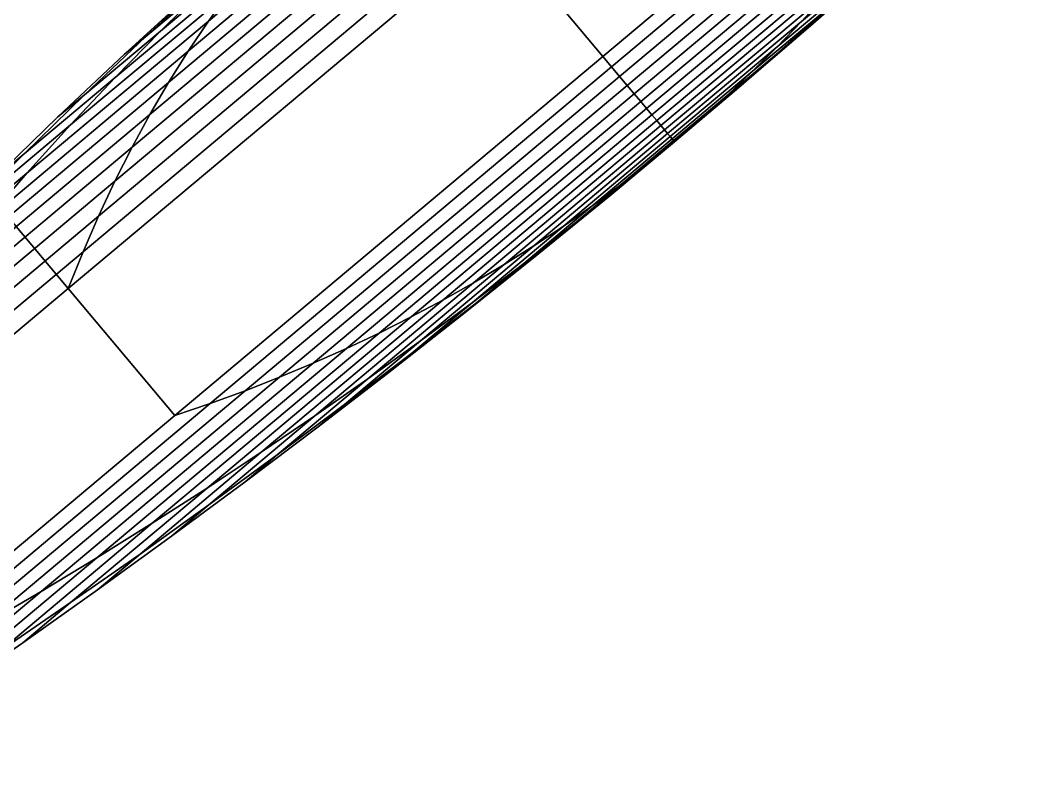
# Model space of a CAD drawing. Extents: x -150 to 177, y -170 to 152.
# Drawn here: x 133.35 to 159.31, y -165.06 to -145.28 of the extents above; entities that cross this region are included whole.
import ezdxf

# ---------------------------------------------------------------- set-up
doc = ezdxf.new("R2010")
doc.units = 0
doc.header["$LTSCALE"] = 0.5
doc.layers.add('1', color=7, linetype='CONTINUOUS')

msp = doc.modelspace()

# ---------------------------------------------------------------- linework, layer by layer
at = {"layer": '1', "color": 7}
for points in [[(156.574921, -133.72998, -34.645481), (145.581696, -142.954391, -37.5), (148.314713, -146.211472, -37.5), (159.307938, -136.987061, -34.645481)], [(145.581696, -142.954391, 37.5), (156.574921, -133.72998, 34.645481), (159.307938, -136.987061, 34.645481), (148.314713, -146.211472, 37.5)], [(139.954468, -136.248108, -35.15625), (129.648315, -144.895981, -32.480141), (129.065399, -145.596649, -34.645481), (140.058624, -136.372238, -37.5)], [(129.648315, -144.895981, 32.480141), (139.954468, -136.248108, 35.15625), (140.058624, -136.372238, 37.5), (129.065399, -145.596649, 34.645481)], [(140.058624, -136.372238, -37.5), (129.065399, -145.596649, -34.645481), (134.588486, -152.178802, -34.645481), (145.581696, -142.954391, -37.5)], [(129.065399, -145.596649, 34.645481), (140.058624, -136.372238, 37.5), (145.581696, -142.954391, 37.5), (134.588486, -152.178802, 34.645481)], [(158.845337, -137.831116, -32.480141), (148.5392, -146.479004, -35.15625), (148.314713, -146.211472, -37.5), (159.307938, -136.987061, -34.645481)], [(148.5392, -146.479004, 35.15625), (158.845337, -137.831116, 32.480141), (159.307938, -136.987061, 34.645481), (148.314713, -146.211472, 37.5)], [(158.367966, -138.657562, -30.314796), (148.748901, -146.728912, -32.8125), (148.5392, -146.479004, -35.15625), (158.845337, -137.831116, -32.480141)], [(148.748901, -146.728912, 32.8125), (158.367966, -138.657562, 30.314796), (158.845337, -137.831116, 32.480141), (148.5392, -146.479004, 35.15625)], [(157.875885, -139.466476, -28.149454), (148.943893, -146.961304, -30.46875), (148.748901, -146.728912, -32.8125), (158.367966, -138.657562, -30.314796)], [(148.943893, -146.961304, 30.46875), (157.875885, -139.466476, 28.149454), (158.367966, -138.657562, 30.314796), (148.748901, -146.728912, 32.8125)], [(157.369141, -140.257904, -25.984112), (149.124237, -147.176208, -28.125), (148.943893, -146.961304, -30.46875), (157.875885, -139.466476, -28.149454)], [(149.124237, -147.176208, 28.125), (157.369141, -140.257904, 25.984112), (157.875885, -139.466476, 28.149454), (148.943893, -146.961304, 30.46875)], [(156.847794, -141.031937, -23.818769), (149.289963, -147.373718, -25.78125), (149.124237, -147.176208, -28.125), (157.369141, -140.257904, -25.984112)], [(149.289963, -147.373718, 25.78125), (156.847794, -141.031937, 23.818769), (157.369141, -140.257904, 25.984112), (149.124237, -147.176208, 28.125)], [(143.535294, -140.515579, -16.40625), (138.725769, -144.551254, -15.157398), (138.18576, -145.303055, -17.322741), (143.682373, -140.690857, -18.75)], [(138.725769, -144.551254, 15.157398), (143.535294, -140.515579, 16.40625), (143.682373, -140.690857, 18.75), (138.18576, -145.303055, 17.322741)], [(143.849289, -140.889771, -21.09375), (137.665604, -146.078506, -19.488085), (137.165344, -146.877686, -21.653427), (144.036118, -141.112427, -23.4375)], [(137.665604, -146.078506, 19.488085), (143.849289, -140.889771, 21.09375), (144.036118, -141.112427, 23.4375), (137.165344, -146.877686, 21.653427)], [(143.682373, -140.690857, -18.75), (138.18576, -145.303055, -17.322741), (137.665604, -146.078506, -19.488085), (143.849289, -140.889771, -21.09375)], [(138.18576, -145.303055, 17.322741), (143.682373, -140.690857, 18.75), (143.849289, -140.889771, 21.09375), (137.665604, -146.078506, 19.488085)], [(144.036118, -141.112427, -23.4375), (137.165344, -146.877686, -21.653427), (136.68512, -147.700729, -23.818769), (144.242966, -141.358948, -25.78125)], [(137.165344, -146.877686, 21.653427), (144.036118, -141.112427, 23.4375), (144.242966, -141.358948, 25.78125), (136.68512, -147.700729, 23.818769)], [(156.311874, -141.788605, -21.653427), (149.441116, -147.553864, -23.4375), (149.289963, -147.373718, -25.78125), (156.847794, -141.031937, -23.818769)], [(149.441116, -147.553864, 23.4375), (156.311874, -141.788605, 21.653427), (156.847794, -141.031937, 23.818769), (149.289963, -147.373718, 25.78125)], [(144.242966, -141.358948, -25.78125), (136.68512, -147.700729, -23.818769), (136.225021, -148.54776, -25.984112), (144.46994, -141.629456, -28.125)], [(136.68512, -147.700729, 23.818769), (144.242966, -141.358948, 25.78125), (144.46994, -141.629456, 28.125), (136.225021, -148.54776, 25.984112)], [(144.46994, -141.629456, -28.125), (136.225021, -148.54776, -25.984112), (135.785172, -149.418915, -28.149454), (144.717163, -141.924088, -30.46875)], [(136.225021, -148.54776, 25.984112), (144.46994, -141.629456, 28.125), (144.717163, -141.924088, 30.46875), (135.785172, -149.418915, 28.149454)], [(156.32756, -142.869446, -8.286407), (153.415192, -145.313217, -10.826714), (154.023376, -144.64267, -12.992056), (157.518219, -141.710144, -9.943689)], [(153.415192, -145.313217, 10.826714), (156.32756, -142.869446, 8.286407), (157.518219, -141.710144, 9.943689), (154.023376, -144.64267, 12.992056)], [(144.717163, -141.924088, -30.46875), (135.785172, -149.418915, -28.149454), (135.365707, -150.314346, -30.314796), (144.984772, -142.242996, -32.8125)], [(135.785172, -149.418915, 28.149454), (144.717163, -141.924088, 30.46875), (144.984772, -142.242996, 32.8125), (135.365707, -150.314346, 30.314796)], [(155.761444, -142.527985, -19.488085), (149.577759, -147.716705, -21.09375), (149.441116, -147.553864, -23.4375), (156.311874, -141.788605, -21.653427)], [(149.577759, -147.716705, 21.09375), (155.761444, -142.527985, 19.488085), (156.311874, -141.788605, 21.653427), (149.441116, -147.553864, 23.4375)], [(144.984772, -142.242996, -32.8125), (135.365707, -150.314346, -30.314796), (134.966751, -151.234253, -32.480141), (145.272903, -142.58638, -35.15625)], [(135.365707, -150.314346, 30.314796), (144.984772, -142.242996, 32.8125), (145.272903, -142.58638, 35.15625), (134.966751, -151.234253, 32.480141)], [(140.464096, -142.436859, -8.66137), (138.134186, -144.391876, -6.629126), (136.952606, -145.562012, -8.286407), (139.86499, -143.118225, -10.826714)], [(138.134186, -144.391876, 6.629126), (140.464096, -142.436859, 8.66137), (139.86499, -143.118225, 10.826714), (136.952606, -145.562012, 8.286407)], [(145.272903, -142.58638, -35.15625), (134.966751, -151.234253, -32.480141), (134.588486, -152.178802, -34.645481), (145.581696, -142.954391, -37.5)], [(134.966751, -151.234253, 32.480141), (145.272903, -142.58638, 35.15625), (145.581696, -142.954391, 37.5), (134.588486, -152.178802, 34.645481)], [(155.196533, -143.250092, -17.322741), (149.699921, -147.862289, -18.75), (149.577759, -147.716705, -21.09375), (155.761444, -142.527985, -19.488085)], [(149.699921, -147.862289, 18.75), (155.196533, -143.250092, 17.322741), (155.761444, -142.527985, 19.488085), (149.577759, -147.716705, 21.09375)], [(145.581696, -142.954391, -37.5), (134.588486, -152.178802, -34.645481), (137.321503, -155.435883, -34.645481), (148.314713, -146.211472, -37.5)], [(134.588486, -152.178802, 34.645481), (145.581696, -142.954391, 37.5), (148.314713, -146.211472, 37.5), (137.321503, -155.435883, 34.645481)], [(155.122528, -144.011612, -6.629126), (152.792633, -145.966629, -8.66137), (153.415192, -145.313217, -10.826714), (156.32756, -142.869446, -8.286407)], [(152.792633, -145.966629, 8.66137), (155.122528, -144.011612, 6.629126), (156.32756, -142.869446, 8.286407), (153.415192, -145.313217, 10.826714)], [(139.86499, -143.118225, -10.826714), (136.952606, -145.562012, -8.286407), (135.79068, -146.755539, -9.943689), (139.285522, -143.823013, -12.992056)], [(136.952606, -145.562012, 8.286407), (139.86499, -143.118225, 10.826714), (139.285522, -143.823013, 12.992056), (135.79068, -146.755539, 9.943689)], [(139.335358, -143.245102, -4.971845), (138.16777, -144.224838, -2.690743), (136.577393, -145.698181, -3.587657), (138.134186, -144.391876, -6.629126)], [(138.16777, -144.224838, 2.690743), (139.335358, -143.245102, 4.971845), (138.134186, -144.391876, 6.629126), (136.577393, -145.698181, 3.587657)], [(154.617157, -143.954971, -15.157398), (149.807632, -147.990646, -16.40625), (149.699921, -147.862289, -18.75), (155.196533, -143.250092, -17.322741)], [(149.807632, -147.990646, 16.40625), (154.617157, -143.954971, 15.157398), (155.196533, -143.250092, 17.322741), (149.699921, -147.862289, 18.75)], [(139.285522, -143.823013, -12.992056), (135.79068, -146.755539, -9.943689), (134.648438, -147.972549, -11.60097), (138.725769, -144.551254, -15.157398)], [(135.79068, -146.755539, 9.943689), (139.285522, -143.823013, 12.992056), (138.725769, -144.551254, 15.157398), (134.648438, -147.972549, 11.60097)], [(154.023376, -144.64267, -12.992056), (149.900909, -148.101822, -14.0625), (149.807632, -147.990646, -16.40625), (154.617157, -143.954971, -15.157398)], [(149.900909, -148.101822, 14.0625), (154.023376, -144.64267, 12.992056), (154.617157, -143.954971, 15.157398), (149.807632, -147.990646, 16.40625)], [(153.903137, -145.136673, -4.971845), (152.155716, -146.602936, -6.496028), (152.792633, -145.966629, -8.66137), (155.122528, -144.011612, -6.629126)], [(152.155716, -146.602936, 6.496028), (153.903137, -145.136673, 4.971845), (155.122528, -144.011612, 6.629126), (152.792633, -145.966629, 8.66137)], [(153.721146, -145.362137), (153.4478, -145.591492, -1.793829), (155.07074, -144.156952, -2.690743), (155.480743, -143.812912)], [(153.4478, -145.591492, 1.793829), (153.721146, -145.362137), (155.480743, -143.812912), (155.07074, -144.156952, 2.690743)], [(138.16777, -144.224838, -2.690743), (137.757767, -144.568863), (136.030731, -146.156891), (136.577393, -145.698181, -3.587657)], [(137.757767, -144.568863), (138.16777, -144.224838, 2.690743), (136.577393, -145.698181, 3.587657), (136.030731, -146.156891)], [(153.4478, -145.591492, -1.793829), (152.669418, -146.244644, -3.314563), (153.903137, -145.136673, -4.971845), (155.07074, -144.156952, -2.690743)], [(152.669418, -146.244644, 3.314563), (153.4478, -145.591492, 1.793829), (155.07074, -144.156952, 2.690743), (153.903137, -145.136673, 4.971845)], [(138.725769, -144.551254, -15.157398), (134.648438, -147.972549, -11.60097), (133.525955, -149.213104, -13.258252), (138.18576, -145.303055, -17.322741)], [(134.648438, -147.972549, 11.60097), (138.725769, -144.551254, 15.157398), (138.18576, -145.303055, 17.322741), (133.525955, -149.213104, 13.258252)], [(138.134186, -144.391876, -6.629126), (136.577393, -145.698181, -3.587657), (135.006622, -147.194885, -4.484571), (136.952606, -145.562012, -8.286407)], [(136.577393, -145.698181, 3.587657), (138.134186, -144.391876, 6.629126), (136.952606, -145.562012, 8.286407), (135.006622, -147.194885, 4.484571)], [(153.415192, -145.313217, -10.826714), (149.979797, -148.195847, -11.71875), (149.900909, -148.101822, -14.0625), (154.023376, -144.64267, -12.992056)], [(149.979797, -148.195847, 11.71875), (153.415192, -145.313217, 10.826714), (154.023376, -144.64267, 12.992056), (149.900909, -148.101822, 14.0625)], [(138.18576, -145.303055, -17.322741), (133.525955, -149.213104, -13.258252), (132.423325, -150.477295, -14.915534), (137.665604, -146.078506, -19.488085)], [(133.525955, -149.213104, 13.258252), (138.18576, -145.303055, 17.322741), (137.665604, -146.078506, 19.488085), (132.423325, -150.477295, 14.915534)], [(152.792633, -145.966629, -8.66137), (150.044327, -148.272736, -9.375), (149.979797, -148.195847, -11.71875), (153.415192, -145.313217, -10.826714)], [(150.044327, -148.272736, 9.375), (152.792633, -145.966629, 8.66137), (153.415192, -145.313217, 10.826714), (149.979797, -148.195847, 11.71875)], [(152.669418, -146.244644, -3.314563), (151.504456, -147.222153, -4.330685), (152.155716, -146.602936, -6.496028), (153.903137, -145.136673, -4.971845)], [(151.504456, -147.222153, 4.330685), (152.669418, -146.244644, 3.314563), (153.903137, -145.136673, 4.971845), (152.155716, -146.602936, 6.496028)], [(129.065399, -145.596649, -34.645481), (119.745796, -153.416718, -26.516504), (125.268883, -159.998871, -26.516504), (134.588486, -152.178802, -34.645481)], [(119.745796, -153.416718, 26.516504), (129.065399, -145.596649, 34.645481), (134.588486, -152.178802, 34.645481), (125.268883, -159.998871, 26.516504)], [(136.952606, -145.562012, -8.286407), (135.006622, -147.194885, -4.484571), (133.45549, -148.714996, -5.381486), (135.79068, -146.755539, -9.943689)], [(135.006622, -147.194885, 4.484571), (136.952606, -145.562012, 8.286407), (135.79068, -146.755539, 9.943689), (133.45549, -148.714996, 5.381486)], [(151.810547, -147.008957, -0.896914), (151.421356, -147.335541, -1.657282), (152.669418, -146.244644, -3.314563), (153.4478, -145.591492, -1.793829)], [(151.421356, -147.335541, 1.657282), (151.810547, -147.008957, 0.896914), (153.4478, -145.591492, 1.793829), (152.669418, -146.244644, 3.314563)], [(151.94722, -146.894287), (151.810547, -147.008957, -0.896914), (153.4478, -145.591492, -1.793829), (153.721146, -145.362137)], [(151.810547, -147.008957, 0.896914), (151.94722, -146.894287), (153.721146, -145.362137), (153.4478, -145.591492, 1.793829)], [(136.577393, -145.698181, -3.587657), (136.030731, -146.156891), (134.323288, -147.76828), (135.006622, -147.194885, -4.484571)], [(136.030731, -146.156891), (136.577393, -145.698181, 3.587657), (135.006622, -147.194885, 4.484571), (134.323288, -147.76828)], [(137.665604, -146.078506, -19.488085), (132.423325, -150.477295, -14.915534), (131.340607, -151.765228, -16.572815), (137.165344, -146.877686, -21.653427)], [(132.423325, -150.477295, 14.915534), (137.665604, -146.078506, 19.488085), (137.165344, -146.877686, 21.653427), (131.340607, -151.765228, 16.572815)], [(152.155716, -146.602936, -6.496028), (150.094482, -148.33252, -7.03125), (150.044327, -148.272736, -9.375), (152.792633, -145.966629, -8.66137)], [(150.094482, -148.33252, 7.03125), (152.155716, -146.602936, 6.496028), (152.792633, -145.966629, 8.66137), (150.044327, -148.272736, 9.375)], [(148.5392, -146.479004, -35.15625), (138.233047, -155.126877, -32.480141), (137.321503, -155.435883, -34.645481), (148.314713, -146.211472, -37.5)], [(138.233047, -155.126877, 32.480141), (148.5392, -146.479004, 35.15625), (148.314713, -146.211472, 37.5), (137.321503, -155.435883, 34.645481)], [(151.421356, -147.335541, -1.657282), (150.838867, -147.824295, -2.165343), (151.504456, -147.222153, -4.330685), (152.669418, -146.244644, -3.314563)], [(150.838867, -147.824295, 2.165343), (151.421356, -147.335541, 1.657282), (152.669418, -146.244644, 3.314563), (151.504456, -147.222153, 4.330685)], [(148.748901, -146.728912, -32.8125), (139.129837, -154.800278, -30.314796), (138.233047, -155.126877, -32.480141), (148.5392, -146.479004, -35.15625)], [(139.129837, -154.800278, 30.314796), (148.748901, -146.728912, 32.8125), (148.5392, -146.479004, 35.15625), (138.233047, -155.126877, 32.480141)], [(151.504456, -147.222153, -4.330685), (150.13031, -148.375214, -4.6875), (150.094482, -148.33252, -7.03125), (152.155716, -146.602936, -6.496028)], [(150.13031, -148.375214, 4.6875), (151.504456, -147.222153, 4.330685), (152.155716, -146.602936, 6.496028), (150.094482, -148.33252, 7.03125)], [(137.165344, -146.877686, -21.653427), (131.340607, -151.765228, -16.572815), (130.277893, -153.077026, -18.230097), (136.68512, -147.700729, -23.818769)], [(131.340607, -151.765228, 16.572815), (137.165344, -146.877686, 21.653427), (136.68512, -147.700729, 23.818769), (130.277893, -153.077026, 18.230097)], [(135.79068, -146.755539, -9.943689), (133.45549, -148.714996, -5.381486), (131.924057, -150.258575, -6.2784), (134.648438, -147.972549, -11.60097)], [(133.45549, -148.714996, 5.381486), (135.79068, -146.755539, 9.943689), (134.648438, -147.972549, 11.60097), (131.924057, -150.258575, 6.2784)], [(148.943893, -146.961304, -30.46875), (140.011902, -154.456131, -28.149454), (139.129837, -154.800278, -30.314796), (148.748901, -146.728912, -32.8125)], [(140.011902, -154.456131, 28.149454), (148.943893, -146.961304, 30.46875), (148.748901, -146.728912, 32.8125), (139.129837, -154.800278, 30.314796)], [(150.158966, -148.409348), (150.158966, -148.409348), (151.810547, -147.008957, -0.896914), (151.94722, -146.894287)], [(150.158966, -148.409348), (150.158966, -148.409348), (151.94722, -146.894287), (151.810547, -147.008957, 0.896914)], [(149.124237, -147.176208, -28.125), (140.879318, -154.094513, -25.984112), (140.011902, -154.456131, -28.149454), (148.943893, -146.961304, -30.46875)], [(140.879318, -154.094513, 25.984112), (149.124237, -147.176208, 28.125), (148.943893, -146.961304, 30.46875), (140.011902, -154.456131, 28.149454)], [(150.158966, -148.409348), (150.158966, -148.409348), (151.421356, -147.335541, -1.657282), (151.810547, -147.008957, -0.896914)], [(150.158966, -148.409348), (150.158966, -148.409348), (151.810547, -147.008957, 0.896914), (151.421356, -147.335541, 1.657282)], [(135.006622, -147.194885, -4.484571), (134.323288, -147.76828), (132.635483, -149.403061), (133.45549, -148.714996, -5.381486)], [(134.323288, -147.76828), (135.006622, -147.194885, 4.484571), (133.45549, -148.714996, 5.381486), (132.635483, -149.403061)], [(149.289963, -147.373718, -25.78125), (141.732117, -153.7155, -23.818769), (140.879318, -154.094513, -25.984112), (149.124237, -147.176208, -28.125)], [(141.732117, -153.7155, 23.818769), (149.289963, -147.373718, 25.78125), (149.124237, -147.176208, 28.125), (140.879318, -154.094513, 25.984112)], [(149.441116, -147.553864, -23.4375), (142.570358, -153.319122, -21.653427), (141.732117, -153.7155, -23.818769), (149.289963, -147.373718, -25.78125)], [(142.570358, -153.319122, 21.653427), (149.441116, -147.553864, 23.4375), (149.289963, -147.373718, 25.78125), (141.732117, -153.7155, 23.818769)], [(150.838867, -147.824295, -2.165343), (150.151794, -148.400818, -2.34375), (150.13031, -148.375214, -4.6875), (151.504456, -147.222153, -4.330685)], [(150.151794, -148.400818, 2.34375), (150.838867, -147.824295, 2.165343), (151.504456, -147.222153, 4.330685), (150.13031, -148.375214, 4.6875)], [(150.158966, -148.409348), (150.158966, -148.409348), (150.838867, -147.824295, -2.165343), (151.421356, -147.335541, -1.657282)], [(150.158966, -148.409348), (150.158966, -148.409348), (151.421356, -147.335541, 1.657282), (150.838867, -147.824295, 2.165343)], [(149.577759, -147.716705, -21.09375), (143.394073, -152.905441, -19.488085), (142.570358, -153.319122, -21.653427), (149.441116, -147.553864, -23.4375)], [(143.394073, -152.905441, 19.488085), (149.577759, -147.716705, 21.09375), (149.441116, -147.553864, 23.4375), (142.570358, -153.319122, 21.653427)], [(136.68512, -147.700729, -23.818769), (130.277893, -153.077026, -18.230097), (129.235321, -154.412811, -19.887379), (136.225021, -148.54776, -25.984112)], [(130.277893, -153.077026, 18.230097), (136.68512, -147.700729, 23.818769), (136.225021, -148.54776, 25.984112), (129.235321, -154.412811, 19.887379)], [(149.699921, -147.862289, -18.75), (144.203308, -152.474487, -17.322741), (143.394073, -152.905441, -19.488085), (149.577759, -147.716705, -21.09375)], [(144.203308, -152.474487, 17.322741), (149.699921, -147.862289, 18.75), (149.577759, -147.716705, 21.09375), (143.394073, -152.905441, 19.488085)], [(149.807632, -147.990646, -16.40625), (144.998093, -152.026321, -15.157398), (144.203308, -152.474487, -17.322741), (149.699921, -147.862289, -18.75)], [(144.998093, -152.026321, 15.157398), (149.807632, -147.990646, 16.40625), (149.699921, -147.862289, 18.75), (144.203308, -152.474487, 17.322741)], [(150.158966, -148.409348), (150.158966, -148.409348), (150.151794, -148.400818, -2.34375), (150.838867, -147.824295, -2.165343)], [(150.158966, -148.409348), (150.158966, -148.409348), (150.838867, -147.824295, 2.165343), (150.151794, -148.400818, 2.34375)], [(134.648438, -147.972549, -11.60097), (131.924057, -150.258575, -6.2784), (130.412384, -151.825699, -7.175314), (133.525955, -149.213104, -13.258252)], [(131.924057, -150.258575, 6.2784), (134.648438, -147.972549, 11.60097), (133.525955, -149.213104, 13.258252), (130.412384, -151.825699, 7.175314)], [(149.900909, -148.101822, -14.0625), (145.778458, -151.560974, -12.992056), (144.998093, -152.026321, -15.157398), (149.807632, -147.990646, -16.40625)], [(145.778458, -151.560974, 12.992056), (149.900909, -148.101822, 14.0625), (149.807632, -147.990646, 16.40625), (144.998093, -152.026321, 15.157398)], [(149.979797, -148.195847, -11.71875), (146.544418, -151.078476, -10.826714), (145.778458, -151.560974, -12.992056), (149.900909, -148.101822, -14.0625)], [(146.544418, -151.078476, 10.826714), (149.979797, -148.195847, 11.71875), (149.900909, -148.101822, 14.0625), (145.778458, -151.560974, 12.992056)], [(150.044327, -148.272736, -9.375), (147.296021, -150.578842, -8.66137), (146.544418, -151.078476, -10.826714), (149.979797, -148.195847, -11.71875)], [(147.296021, -150.578842, 8.66137), (150.044327, -148.272736, 9.375), (149.979797, -148.195847, 11.71875), (146.544418, -151.078476, 10.826714)], [(150.094482, -148.33252, -7.03125), (148.033264, -150.062088, -6.496028), (147.296021, -150.578842, -8.66137), (150.044327, -148.272736, -9.375)], [(148.033264, -150.062088, 6.496028), (150.094482, -148.33252, 7.03125), (150.044327, -148.272736, 9.375), (147.296021, -150.578842, 8.66137)], [(150.13031, -148.375214, -4.6875), (148.756149, -149.528259, -4.330685), (148.033264, -150.062088, -6.496028), (150.094482, -148.33252, -7.03125)], [(148.756149, -149.528259, 4.330685), (150.13031, -148.375214, 4.6875), (150.094482, -148.33252, 7.03125), (148.033264, -150.062088, 6.496028)], [(150.158966, -148.409348), (150.158966, -148.409348), (148.356384, -149.907349), (148.493042, -149.792679, -0.896914)], [(150.158966, -148.409348), (150.158966, -148.409348), (148.493042, -149.792679, 0.896914), (148.356384, -149.907349)], [(150.158966, -148.409348), (150.158966, -148.409348), (148.493042, -149.792679, -0.896914), (148.882248, -149.466095, -1.657282)], [(150.158966, -148.409348), (150.158966, -148.409348), (148.882248, -149.466095, 1.657282), (148.493042, -149.792679, 0.896914)], [(150.151794, -148.400818, -2.34375), (149.464722, -148.977341, -2.165343), (148.756149, -149.528259, -4.330685), (150.13031, -148.375214, -4.6875)], [(149.464722, -148.977341, 2.165343), (150.151794, -148.400818, 2.34375), (150.13031, -148.375214, 4.6875), (148.756149, -149.528259, 4.330685)], [(150.158966, -148.409348), (150.158966, -148.409348), (148.882248, -149.466095, -1.657282), (149.464722, -148.977341, -2.165343)], [(150.158966, -148.409348), (150.158966, -148.409348), (149.464722, -148.977341, 2.165343), (148.882248, -149.466095, 1.657282)], [(150.158966, -148.409348), (150.158966, -148.409348), (149.464722, -148.977341, -2.165343), (150.151794, -148.400818, -2.34375)], [(150.158966, -148.409348), (150.158966, -148.409348), (150.151794, -148.400818, 2.34375), (149.464722, -148.977341, 2.165343)], [(136.225021, -148.54776, -25.984112), (129.235321, -154.412811, -19.887379), (128.212997, -155.77272, -21.544661), (135.785172, -149.418915, -28.149454)], [(129.235321, -154.412811, 19.887379), (136.225021, -148.54776, 25.984112), (135.785172, -149.418915, 28.149454), (128.212997, -155.77272, 21.544661)], [(133.45549, -148.714996, -5.381486), (132.635483, -149.403061), (130.967377, -151.061325), (131.924057, -150.258575, -6.2784)], [(132.635483, -149.403061), (133.45549, -148.714996, 5.381486), (131.924057, -150.258575, 6.2784), (130.967377, -151.061325)], [(149.464722, -148.977341, -2.165343), (148.882248, -149.466095, -1.657282), (147.591202, -150.505768, -3.314563), (148.756149, -149.528259, -4.330685)], [(148.882248, -149.466095, 1.657282), (149.464722, -148.977341, 2.165343), (148.756149, -149.528259, 4.330685), (147.591202, -150.505768, 3.314563)], [(133.525955, -149.213104, -13.258252), (130.412384, -151.825699, -7.175314), (128.920547, -153.416473, -8.072228), (132.423325, -150.477295, -14.915534)], [(130.412384, -151.825699, 7.175314), (133.525955, -149.213104, 13.258252), (132.423325, -150.477295, 14.915534), (128.920547, -153.416473, 8.072228)], [(135.785172, -149.418915, -28.149454), (128.212997, -155.77272, -21.544661), (127.211052, -157.156921, -23.201941), (135.365707, -150.314346, -30.314796)], [(128.212997, -155.77272, 21.544661), (135.785172, -149.418915, 28.149454), (135.365707, -150.314346, 30.314796), (127.211052, -157.156921, 23.201941)], [(148.882248, -149.466095, -1.657282), (148.493042, -149.792679, -0.896914), (146.812805, -151.15892, -1.793829), (147.591202, -150.505768, -3.314563)], [(148.493042, -149.792679, 0.896914), (148.882248, -149.466095, 1.657282), (147.591202, -150.505768, 3.314563), (146.812805, -151.15892, 1.793829)], [(148.756149, -149.528259, -4.330685), (147.591202, -150.505768, -3.314563), (146.285828, -151.528366, -4.971845), (148.033264, -150.062088, -6.496028)], [(147.591202, -150.505768, 3.314563), (148.756149, -149.528259, 4.330685), (148.033264, -150.062088, 6.496028), (146.285828, -151.528366, 4.971845)], [(148.493042, -149.792679, -0.896914), (148.356384, -149.907349), (146.539474, -151.388275), (146.812805, -151.15892, -1.793829)], [(148.356384, -149.907349), (148.493042, -149.792679, 0.896914), (146.812805, -151.15892, 1.793829), (146.539474, -151.388275)], [(148.033264, -150.062088, -6.496028), (146.285828, -151.528366, -4.971845), (144.966125, -152.533859, -6.629126), (147.296021, -150.578842, -8.66137)], [(146.285828, -151.528366, 4.971845), (148.033264, -150.062088, 6.496028), (147.296021, -150.578842, 8.66137), (144.966125, -152.533859, 6.629126)], [(135.365707, -150.314346, -30.314796), (127.211052, -157.156921, -23.201941), (126.22963, -158.565567, -24.859222), (134.966751, -151.234253, -32.480141)], [(127.211052, -157.156921, 23.201941), (135.365707, -150.314346, 30.314796), (134.966751, -151.234253, 32.480141), (126.22963, -158.565567, 24.859222)], [(147.591202, -150.505768, -3.314563), (146.812805, -151.15892, -1.793829), (145.11824, -152.508087, -2.690743), (146.285828, -151.528366, -4.971845)], [(146.812805, -151.15892, 1.793829), (147.591202, -150.505768, 3.314563), (146.285828, -151.528366, 4.971845), (145.11824, -152.508087, 2.690743)], [(147.296021, -150.578842, -8.66137), (144.966125, -152.533859, -6.629126), (143.63205, -153.522247, -8.286407), (146.544418, -151.078476, -10.826714)], [(144.966125, -152.533859, 6.629126), (147.296021, -150.578842, 8.66137), (146.544418, -151.078476, 10.826714), (143.63205, -153.522247, 8.286407)], [(134.966751, -151.234253, -32.480141), (126.22963, -158.565567, -24.859222), (125.268883, -159.998871, -26.516504), (134.588486, -152.178802, -34.645481)], [(126.22963, -158.565567, 24.859222), (134.966751, -151.234253, 32.480141), (134.588486, -152.178802, 34.645481), (125.268883, -159.998871, 26.516504)], [(146.544418, -151.078476, -10.826714), (143.63205, -153.522247, -8.286407), (142.2836, -154.4935, -9.943689), (145.778458, -151.560974, -12.992056)], [(143.63205, -153.522247, 8.286407), (146.544418, -151.078476, 10.826714), (145.778458, -151.560974, 12.992056), (142.2836, -154.4935, 9.943689)], [(146.812805, -151.15892, -1.793829), (146.539474, -151.388275), (144.708237, -152.852112), (145.11824, -152.508087, -2.690743)], [(146.539474, -151.388275), (146.812805, -151.15892, 1.793829), (145.11824, -152.508087, 2.690743), (144.708237, -152.852112)], [(145.778458, -151.560974, -12.992056), (142.2836, -154.4935, -9.943689), (140.920761, -155.447617, -11.60097), (144.998093, -152.026321, -15.157398)], [(142.2836, -154.4935, 9.943689), (145.778458, -151.560974, 12.992056), (144.998093, -152.026321, 15.157398), (140.920761, -155.447617, 11.60097)], [(146.285828, -151.528366, -4.971845), (145.11824, -152.508087, -2.690743), (143.409332, -153.840164, -3.587657), (144.966125, -152.533859, -6.629126)], [(145.11824, -152.508087, 2.690743), (146.285828, -151.528366, 4.971845), (144.966125, -152.533859, 6.629126), (143.409332, -153.840164, 3.587657)], [(144.998093, -152.026321, -15.157398), (140.920761, -155.447617, -11.60097), (139.543503, -156.384521, -13.258252), (144.203308, -152.474487, -17.322741)], [(140.920761, -155.447617, 11.60097), (144.998093, -152.026321, 15.157398), (144.203308, -152.474487, 17.322741), (139.543503, -156.384521, 13.258252)], [(134.588486, -152.178802, -34.645481), (125.268883, -159.998871, -26.516504), (128.001892, -163.255951, -26.516504), (137.321503, -155.435883, -34.645481)], [(125.268883, -159.998871, 26.516504), (134.588486, -152.178802, 34.645481), (137.321503, -155.435883, 34.645481), (128.001892, -163.255951, 26.516504)], [(144.203308, -152.474487, -17.322741), (139.543503, -156.384521, -13.258252), (138.151794, -157.30423, -14.915534), (143.394073, -152.905441, -19.488085)], [(139.543503, -156.384521, 13.258252), (144.203308, -152.474487, 17.322741), (143.394073, -152.905441, 19.488085), (138.151794, -157.30423, 14.915534)], [(144.966125, -152.533859, -6.629126), (143.409332, -153.840164, -3.587657), (141.686066, -155.155121, -4.484571), (143.63205, -153.522247, -8.286407)], [(143.409332, -153.840164, 3.587657), (144.966125, -152.533859, 6.629126), (143.63205, -153.522247, 8.286407), (141.686066, -155.155121, 4.484571)], [(145.11824, -152.508087, -2.690743), (144.708237, -152.852112), (142.862656, -154.298874), (143.409332, -153.840164, -3.587657)], [(144.708237, -152.852112), (145.11824, -152.508087, 2.690743), (143.409332, -153.840164, 3.587657), (142.862656, -154.298874)], [(143.394073, -152.905441, -19.488085), (138.151794, -157.30423, -14.915534), (136.745605, -158.206665, -16.572815), (142.570358, -153.319122, -21.653427)], [(138.151794, -157.30423, 14.915534), (143.394073, -152.905441, 19.488085), (142.570358, -153.319122, 21.653427), (136.745605, -158.206665, 16.572815)], [(142.570358, -153.319122, -21.653427), (136.745605, -158.206665, -16.572815), (135.32489, -159.091797, -18.230097), (141.732117, -153.7155, -23.818769)], [(136.745605, -158.206665, 16.572815), (142.570358, -153.319122, 21.653427), (141.732117, -153.7155, 23.818769), (135.32489, -159.091797, 18.230097)], [(143.63205, -153.522247, -8.286407), (141.686066, -155.155121, -4.484571), (139.948425, -156.452957, -5.381486), (142.2836, -154.4935, -9.943689)], [(141.686066, -155.155121, 4.484571), (143.63205, -153.522247, 8.286407), (142.2836, -154.4935, 9.943689), (139.948425, -156.452957, 5.381486)], [(141.732117, -153.7155, -23.818769), (135.32489, -159.091797, -18.230097), (133.889618, -159.959579, -19.887379), (140.879318, -154.094513, -25.984112)], [(135.32489, -159.091797, 18.230097), (141.732117, -153.7155, 23.818769), (140.879318, -154.094513, 25.984112), (133.889618, -159.959579, 19.887379)], [(143.409332, -153.840164, -3.587657), (142.862656, -154.298874), (141.002716, -155.728516), (141.686066, -155.155121, -4.484571)], [(142.862656, -154.298874), (143.409332, -153.840164, 3.587657), (141.686066, -155.155121, 4.484571), (141.002716, -155.728516)], [(140.879318, -154.094513, -25.984112), (133.889618, -159.959579, -19.887379), (132.439728, -160.809937, -21.544661), (140.011902, -154.456131, -28.149454)], [(133.889618, -159.959579, 19.887379), (140.879318, -154.094513, 25.984112), (140.011902, -154.456131, 28.149454), (132.439728, -160.809937, 21.544661)], [(140.011902, -154.456131, -28.149454), (132.439728, -160.809937, -21.544661), (130.975189, -161.642838, -23.201941), (139.129837, -154.800278, -30.314796)], [(132.439728, -160.809937, 21.544661), (140.011902, -154.456131, 28.149454), (139.129837, -154.800278, 30.314796), (130.975189, -161.642838, 23.201941)], [(142.2836, -154.4935, -9.943689), (139.948425, -156.452957, -5.381486), (138.196381, -157.733643, -6.2784), (140.920761, -155.447617, -11.60097)], [(139.948425, -156.452957, 5.381486), (142.2836, -154.4935, 9.943689), (140.920761, -155.447617, 11.60097), (138.196381, -157.733643, 6.2784)], [(139.129837, -154.800278, -30.314796), (130.975189, -161.642838, -23.201941), (129.495926, -162.458191, -24.859222), (138.233047, -155.126877, -32.480141)], [(130.975189, -161.642838, 23.201941), (139.129837, -154.800278, 30.314796), (138.233047, -155.126877, 32.480141), (129.495926, -162.458191, 24.859222)], [(138.233047, -155.126877, -32.480141), (129.495926, -162.458191, -24.859222), (128.001892, -163.255951, -26.516504), (137.321503, -155.435883, -34.645481)], [(129.495926, -162.458191, 24.859222), (138.233047, -155.126877, 32.480141), (137.321503, -155.435883, 34.645481), (128.001892, -163.255951, 26.516504)], [(141.686066, -155.155121, -4.484571), (141.002716, -155.728516), (139.128418, -157.141022), (139.948425, -156.452957, -5.381486)], [(141.002716, -155.728516), (141.686066, -155.155121, 4.484571), (139.948425, -156.452957, 5.381486), (139.128418, -157.141022)], [(140.920761, -155.447617, -11.60097), (138.196381, -157.733643, -6.2784), (136.429932, -158.997131, -7.175314), (139.543503, -156.384521, -13.258252)], [(138.196381, -157.733643, 6.2784), (140.920761, -155.447617, 11.60097), (139.543503, -156.384521, 13.258252), (136.429932, -158.997131, 7.175314)], [(139.543503, -156.384521, -13.258252), (136.429932, -158.997131, -7.175314), (134.649017, -160.243408, -8.072228), (138.151794, -157.30423, -14.915534)], [(136.429932, -158.997131, 7.175314), (139.543503, -156.384521, 13.258252), (138.151794, -157.30423, 14.915534), (134.649017, -160.243408, 8.072228)], [(139.948425, -156.452957, -5.381486), (139.128418, -157.141022), (137.239716, -158.536377), (138.196381, -157.733643, -6.2784)], [(139.128418, -157.141022), (139.948425, -156.452957, 5.381486), (138.196381, -157.733643, 6.2784), (137.239716, -158.536377)], [(138.151794, -157.30423, -14.915534), (134.649017, -160.243408, -8.072228), (132.853638, -161.472412, -8.969143), (136.745605, -158.206665, -16.572815)], [(134.649017, -160.243408, 8.072228), (138.151794, -157.30423, 14.915534), (136.745605, -158.206665, 16.572815), (132.853638, -161.472412, 8.969143)], [(138.196381, -157.733643, -6.2784), (137.239716, -158.536377), (135.336578, -159.914551), (136.429932, -158.997131, -7.175314)], [(137.239716, -158.536377), (138.196381, -157.733643, 6.2784), (136.429932, -158.997131, 7.175314), (135.336578, -159.914551)], [(136.745605, -158.206665, -16.572815), (132.853638, -161.472412, -8.969143), (131.043716, -162.684128, -9.866057), (135.32489, -159.091797, -18.230097)], [(132.853638, -161.472412, 8.969143), (136.745605, -158.206665, 16.572815), (135.32489, -159.091797, 18.230097), (131.043716, -162.684128, 9.866057)], [(135.32489, -159.091797, -18.230097), (131.043716, -162.684128, -9.866057), (129.219254, -163.878479, -10.762972), (133.889618, -159.959579, -19.887379)], [(131.043716, -162.684128, 9.866057), (135.32489, -159.091797, 18.230097), (133.889618, -159.959579, 19.887379), (129.219254, -163.878479, 10.762972)], [(136.429932, -158.997131, -7.175314), (135.336578, -159.914551), (133.419006, -161.275513), (134.649017, -160.243408, -8.072228)], [(135.336578, -159.914551), (136.429932, -158.997131, 7.175314), (134.649017, -160.243408, 8.072228), (133.419006, -161.275513)], [(133.889618, -159.959579, -19.887379), (129.219254, -163.878479, -10.762972), (127.380165, -165.05542, -11.659885), (132.439728, -160.809937, -21.544661)], [(129.219254, -163.878479, 10.762972), (133.889618, -159.959579, 19.887379), (132.439728, -160.809937, 21.544661), (127.380165, -165.05542, 11.659885)], [(134.649017, -160.243408, -8.072228), (133.419006, -161.275513), (131.486954, -162.619202), (132.853638, -161.472412, -8.969143)], [(133.419006, -161.275513), (134.649017, -160.243408, 8.072228), (132.853638, -161.472412, 8.969143), (131.486954, -162.619202)]]:
    msp.add_3dface(points, dxfattribs=at)

doc.saveas('drawing.dxf')
